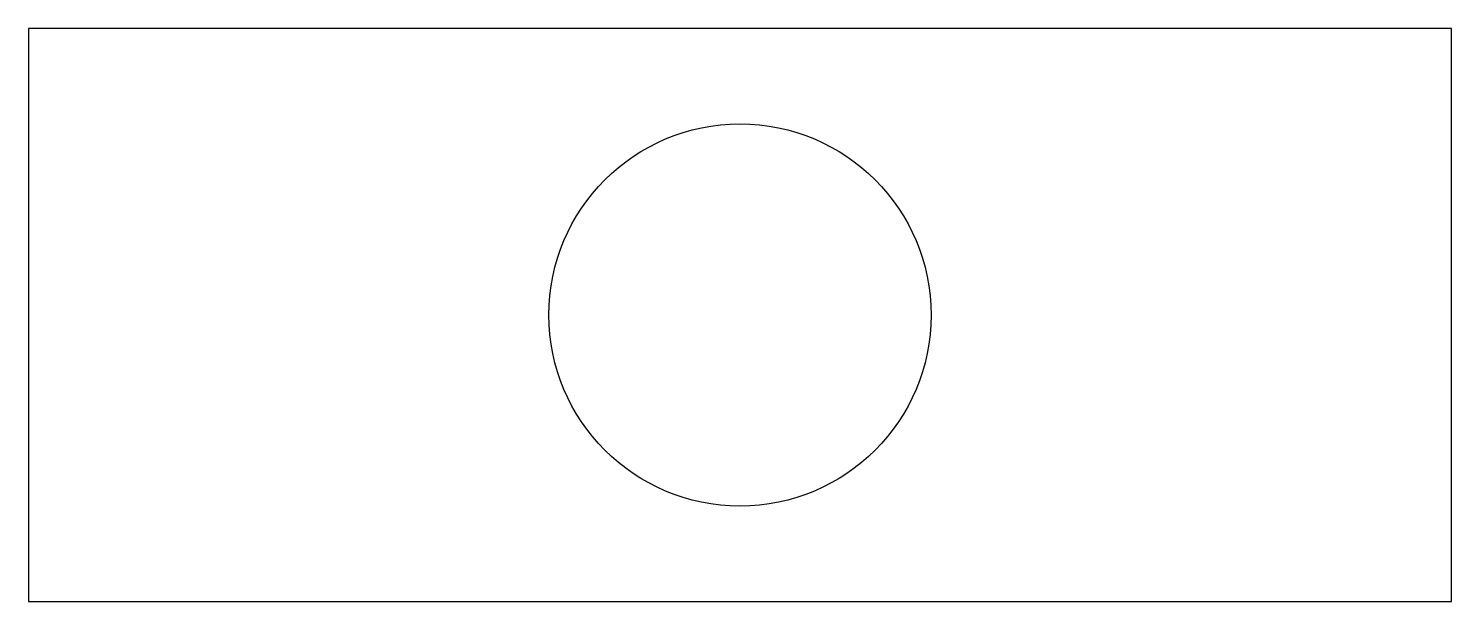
# Model space of a CAD drawing. Header units: millimetres. Extents: x 0 to 72, y 0 to 29.
import ezdxf

# ---------------------------------------------------------------- set-up
doc = ezdxf.new("R2010")
doc.units = ezdxf.units.MM

msp = doc.modelspace()

# ---------------------------------------------------------------- linework, layer by layer
for p, q in [((72, 29), (0, 29)), ((0, 29), (0, 0)), ((72, 0), (72, 29)), ((0, 0), (72, 0))]:
    msp.add_line(p, q)
msp.add_circle((36, 14.5), 9.667)

doc.saveas('drawing.dxf')
